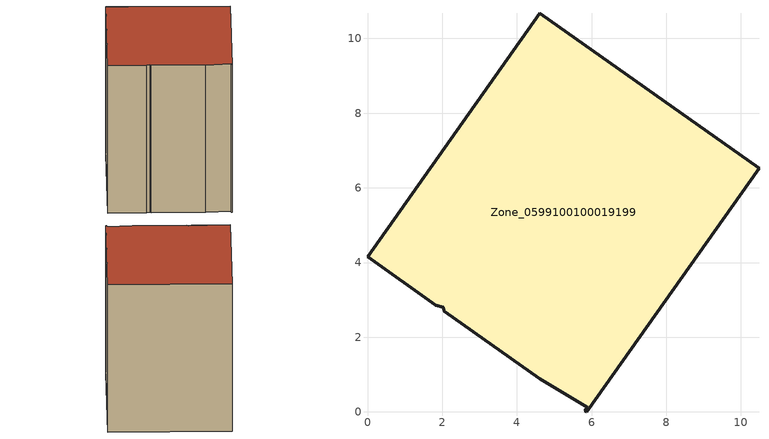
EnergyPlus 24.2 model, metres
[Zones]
Zone_0599100100019199
 floor ground (C_G): 5.87,0 5.82,0.03 5.89,0.13 4.62,0.89 2.06,2.7 2.02,2.8 1.83,2.85 0,4.15 4.62,10.68 10.48,6.53 z5.26
 wall outside (C_F): 5.87,0 10.48,6.53 4.62,10.68 0,4.15 1.83,2.85 2.02,2.8 2.06,2.7 4.62,0.89 5.89,0.13 5.82,0.03 5.87,0 z5.26:14.65
 roof outside (C_R): 5.82,0.03 5.87,0 10.48,6.53 4.62,10.68 0,4.15 1.83,2.85 2.02,2.8 2.06,2.7 4.62,0.89 5.89,0.13 z14.65
[BUILDING]
Pand.0599100100019199: North Axis=0; Terrain=City; Loads Convergence Tolerance Value=0.04; Temperature Convergence Tolerance Value=0.4; Solar Distribution=FullExterior; Maximum Number of Warmup Days=25; Minimum Number of Warmup Days=1
[Site:Location]
Rotterdam.The.Hague.AP_ZH_NLD Design_Conditions: Latitude=51.96; Longitude=4.45; Time Zone=1; Elevation=-4.5
[SITE:GROUNDTEMPERATURE:BUILDINGSURFACE]
18, 18, 18, 18, 18, 18, 18, 18, 18, 18, 18, 18
[MATERIAL] Thermal Absorptance=0.9; Solar Absorptance=0.7; Visible Absorptance=0.7
Name | Roughness | Thickness | Conductivity | Density | Specific Heat
G.TI.2015-2018 | MediumSmooth | 0.15 | 0.0428571 | 540 | 1210
F.TI.2015-2018 | Rough | 0.3 | 0.0666667 | 1920 | 840
R.TI.2015-2018 | MediumRough | 0.2 | 0.0333333 | 1500 | 1000
[CONSTRUCTION]
C_G: G.TI.2015-2018
C_F: F.TI.2015-2018
C_R: R.TI.2015-2018
[ZONE]
Zone_0599100100019199: Type=1; Multiplier=1; Ceiling Height=Autocalculate; Volume=Autocalculate; Floor Area=autocalculate; Part of Total Floor Area=Yes
[ZONEINFILTRATION:DESIGNFLOWRATE]
Infil_Zone_0599100100019199: Zone or ZoneList or Space or SpaceList=Zone_0599100100019199; Schedule=AlwaysOn; Design Flow Rate Calculation Method=Flow/Area; Flow Rate per Floor Area=0.0015; Constant Term Coefficient=1; Temperature Term Coefficient=0; Velocity Term Coefficient=0; Velocity Squared Term Coefficient=0
[HVACTEMPLATE:ZONE:IDEALLOADSAIRSYSTEM]
Zone_0599100100019199: Maximum Heating Supply Air Temperature=50; Minimum Cooling Supply Air Temperature=13; Maximum Heating Supply Air Humidity Ratio=0.0156; Minimum Cooling Supply Air Humidity Ratio=0.0077; Heating Limit=NoLimit; Cooling Limit=NoLimit; Dehumidification Control Type=ConstantSensibleHeatRatio; Cooling Sensible Heat Ratio=0.7; Dehumidification Setpoint=60; Humidification Control Type=None; Humidification Setpoint=30; Outdoor Air Method=None; Outdoor Air Flow Rate per Person=0.00944; Outdoor Air Flow Rate per Zone Floor Area=0; Outdoor Air Flow Rate per Zone=0; Demand Controlled Ventilation Type=None; Outdoor Air Economizer Type=NoEconomizer; Heat Recovery Type=None; Sensible Heat Recovery Effectiveness=0.7; Latent Heat Recovery Effectiveness=0.65
[ZONECONTROL:THERMOSTAT]
ThermostatControl_Zone_0599100100019199: Zone or ZoneList=Zone_0599100100019199; Control Type Schedule=DualSetpointControlType; Control 1=Thermostat_Zone_0599100100019199; Temperature Difference Between Cutout And Setpoint=0
[THERMOSTATSETPOINT:DUALSETPOINT]
Thermostat_Zone_0599100100019199: Heating Setpoint Temperature Schedule=HeatingSetpoint_Zone_0599100100019199; Cooling Setpoint Temperature Schedule=CoolingSetpoint_Zone_0599100100019199
[SCHEDULE:COMPACT]
HeatingSetpoint_Zone_0599100100019199: Through: 12/31, For: AllDays, Until: 24:00, 21
CoolingSetpoint_Zone_0599100100019199: Through: 12/31, For: AllDays, Until: 24:00, 24
DualSetpointControlType: Through: 12/31, For: AllDays, Until: 24:00, 4
AlwaysOn: Through: 12/31, For: AllDays, Until: 24:00, 1
